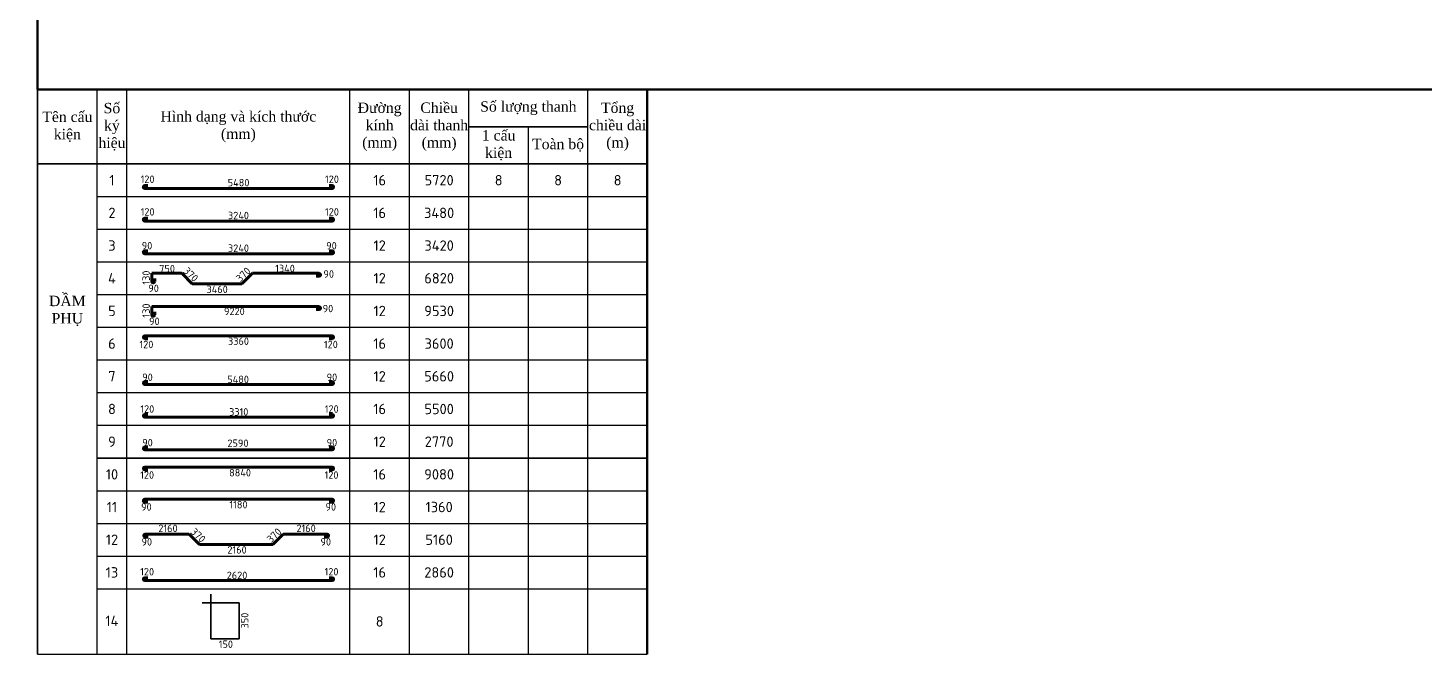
# Model space of a CAD drawing. Header units: millimetres. Extents: x 0 to 4970, y -594 to 1412.
# Drawn here: x 1738.7 to 2208.1, y -50.4 to 160.4 of the extents above; entities that cross this region are included whole.
import ezdxf

# ---------------------------------------------------------------- set-up
doc = ezdxf.new("R2010")
doc.units = ezdxf.units.MM
doc.header["$LTSCALE"] = 0.35
doc.header["$PDMODE"] = 3
doc.layers.get('0').update_dxf_attribs({"lineweight": 50})
for name, color, linetype, lineweight in [('0.35', 7, 'Continuous', 35), ('Cot Dai', 7, 'Continuous', 35), ('Cot thep', 2, 'Continuous', 70), ('Kich Thuoc', 1, 'Continuous', 20), ('Text', 40, 'Continuous', 20)]:
    doc.layers.add(name, color=color, linetype=linetype, lineweight=lineweight)
doc.styles.get("Standard").update_dxf_attribs({"font": 'isocpeur.ttf'})
doc.styles.add('vNTNS', font='times.ttf')
doc.dimstyles.new('Dim50KT', dxfattribs={"dimtxt": 2.5, "dimasz": 1.5, "dimexe": 1.25, "dimexo": 0.625, "dimtad": 1, "dimlfac": 50, "dimtxsty": 'Standard', "dimblk": 'ARCHTICK', "dimcen": 2.5, "dimse1": 1, "dimse2": 1, "dimsd1": 1, "dimsd2": 1, "dimadec": 0, "dimazin": 0, "dimtfac": 1, "dimtmove": 0, "dimatfit": 3, "dimfxl": 1, "dimarcsym": 0})

# ---------------------------------------------------------------- blocks, each defined once
blk = doc.blocks.new('*D50')
at = {"layer": 'Defpoints', "color": 0}
for p in [(1811.74, 81.91), (1838.53, 81.91), (1838.53, 77.56)]:
    blk.add_point(p, dxfattribs=at)
at = {"layer": 'Kich Thuoc', "color": 0, "insert": (1825.14, 79.43), "char_height": 2.5, "attachment_point": 5}
blk.add_mtext('1340', dxfattribs=at)
blk = doc.blocks.new('_ArchTick')
at = {"color": 0, "linetype": 'ByBlock', "const_width": 0.15}
blk.add_lwpolyline([(-0.5, -0.5), (0.5, 0.5)], dxfattribs=at)
blk = doc.blocks.new('*D653')
at = {"layer": 'Defpoints', "color": 0}
for p in [(1754.77, 110.43), (1864.27, 110.43), (1864.27, 106.45)]:
    blk.add_point(p, dxfattribs=at)
at = {"layer": 'Kich Thuoc', "color": 0, "insert": (1809.52, 108.32), "char_height": 2.5, "attachment_point": 5}
blk.add_mtext('5480', dxfattribs=at)
blk = doc.blocks.new('*D654')
at = {"layer": 'Defpoints', "color": 0}
for p in [(1777.11, 99.59), (1841.84, 99.59), (1841.84, 95.38)]:
    blk.add_point(p, dxfattribs=at)
at = {"layer": 'Kich Thuoc', "color": 0, "insert": (1809.48, 97.26), "char_height": 2.5, "attachment_point": 5}
blk.add_mtext('3240', dxfattribs=at)
blk = doc.blocks.new('*D655')
at = {"layer": 'Defpoints', "color": 0}
for p in [(1777.11, 88.59), (1841.84, 88.59), (1841.84, 84.38)]:
    blk.add_point(p, dxfattribs=at)
at = {"layer": 'Kich Thuoc', "color": 0, "insert": (1809.48, 86.26), "char_height": 2.5, "attachment_point": 5}
blk.add_mtext('3240', dxfattribs=at)
blk = doc.blocks.new('*D656')
at = {"layer": 'Defpoints', "color": 0}
for p in [(1780.32, 77.66), (1780.32, 75.06), (1780.32, 75.06)]:
    blk.add_point(p, dxfattribs=at)
at = {"layer": 'Kich Thuoc', "color": 0, "insert": (1778.45, 76.36), "char_height": 2.5, "attachment_point": 5, "rotation": 90}
blk.add_mtext('130', dxfattribs=at)
blk = doc.blocks.new('*D657')
at = {"layer": 'Defpoints', "color": 0}
for p in [(1778.09, 77.52), (1792.89, 77.52), (1792.89, 77.52)]:
    blk.add_point(p, dxfattribs=at)
at = {"layer": 'Kich Thuoc', "color": 0, "insert": (1785.49, 79.39), "char_height": 2.5, "attachment_point": 5}
blk.add_mtext('750', dxfattribs=at)
blk = doc.blocks.new('*D658')
at = {"layer": 'Defpoints', "color": 0}
for p in [(1789.58, 78.55), (1794.78, 73.55), (1794.78, 73.55)]:
    blk.add_point(p, dxfattribs=at)
at = {"layer": 'Kich Thuoc', "color": 0, "insert": (1793.48, 77.4), "char_height": 2.5, "attachment_point": 5, "rotation": 316.1233}
blk.add_mtext('370', dxfattribs=at)
blk = doc.blocks.new('*D659')
at = {"layer": 'Defpoints', "color": 0}
for p in [(1815.01, 78.55), (1809.81, 73.55), (1809.81, 73.55)]:
    blk.add_point(p, dxfattribs=at)
at = {"layer": 'Kich Thuoc', "color": 0, "insert": (1811.11, 77.4), "char_height": 2.5, "attachment_point": 5, "rotation": 43.8767}
blk.add_mtext('370', dxfattribs=at)
blk = doc.blocks.new('*D660')
at = {"layer": 'Defpoints', "color": 0}
for p in [(1767.7, 74.46), (1836.9, 74.46), (1836.9, 70.53)]:
    blk.add_point(p, dxfattribs=at)
at = {"layer": 'Kich Thuoc', "color": 0, "insert": (1802.3, 72.4), "char_height": 2.5, "attachment_point": 5}
blk.add_mtext('3460', dxfattribs=at)
blk = doc.blocks.new('*D661')
at = {"layer": 'Defpoints', "color": 0}
for p in [(1780.32, 66.58), (1780.32, 63.98), (1780.32, 63.98)]:
    blk.add_point(p, dxfattribs=at)
at = {"layer": 'Kich Thuoc', "color": 0, "insert": (1778.45, 65.28), "char_height": 2.5, "attachment_point": 5, "rotation": 90}
blk.add_mtext('130', dxfattribs=at)
blk = doc.blocks.new('*D662')
at = {"layer": 'Defpoints', "color": 0}
for p in [(1719.18, 68.29), (1897.03, 68.29), (1897.03, 63.12)]:
    blk.add_point(p, dxfattribs=at)
at = {"layer": 'Kich Thuoc', "color": 0, "insert": (1808.1, 64.99), "char_height": 2.5, "attachment_point": 5}
blk.add_mtext('9220', dxfattribs=at)
blk = doc.blocks.new('*D663')
at = {"layer": 'Defpoints', "color": 0}
for p in [(1775.96, 53.06), (1843.02, 53.06), (1843.02, 53.06)]:
    blk.add_point(p, dxfattribs=at)
at = {"layer": 'Kich Thuoc', "color": 0, "insert": (1809.49, 54.94), "char_height": 2.5, "attachment_point": 5}
blk.add_mtext('3360', dxfattribs=at)
blk = doc.blocks.new('*D664')
at = {"layer": 'Defpoints', "color": 0}
for p in [(1754.56, 44.35), (1864.16, 44.35), (1864.16, 40.23)]:
    blk.add_point(p, dxfattribs=at)
at = {"layer": 'Kich Thuoc', "color": 0, "insert": (1809.36, 42.1), "char_height": 2.5, "attachment_point": 5}
blk.add_mtext('5480', dxfattribs=at)
blk = doc.blocks.new('*D665')
at = {"layer": 'Defpoints', "color": 0}
for p in [(1776.48, 33.24), (1842.66, 33.24), (1842.66, 29.3)]:
    blk.add_point(p, dxfattribs=at)
at = {"layer": 'Kich Thuoc', "color": 0, "insert": (1809.57, 31.17), "char_height": 2.5, "attachment_point": 5}
blk.add_mtext('3310', dxfattribs=at)
blk = doc.blocks.new('*D666')
at = {"layer": 'Defpoints', "color": 0}
for p in [(1783.44, 22.76), (1835.2, 22.76), (1835.2, 18.74)]:
    blk.add_point(p, dxfattribs=at)
at = {"layer": 'Kich Thuoc', "color": 0, "insert": (1809.32, 20.62), "char_height": 2.5, "attachment_point": 5}
blk.add_mtext('2590', dxfattribs=at)
blk = doc.blocks.new('*D667')
at = {"layer": 'Defpoints', "color": 0}
for p in [(1766.43, 12.76), (1853.58, 12.76), (1853.58, 8.81)]:
    blk.add_point(p, dxfattribs=at)
at = {"layer": 'Kich Thuoc', "color": 0, "insert": (1810.01, 10.69), "char_height": 2.5, "attachment_point": 5}
blk.add_mtext('8840', dxfattribs=at)
blk = doc.blocks.new('*D668')
at = {"layer": 'Defpoints', "color": 0}
for p in [(1797.65, -1.93), (1821.33, -1.93), (1821.33, -1.93)]:
    blk.add_point(p, dxfattribs=at)
at = {"layer": 'Kich Thuoc', "color": 0, "insert": (1809.49, -0.06), "char_height": 2.5, "attachment_point": 5}
blk.add_mtext('1180', dxfattribs=at)
blk = doc.blocks.new('*D669')
at = {"layer": 'Defpoints', "color": 0}
for p in [(1764.16, -5.54), (1807.41, -5.54), (1807.41, -9.92)]:
    blk.add_point(p, dxfattribs=at)
at = {"layer": 'Kich Thuoc', "color": 0, "insert": (1785.78, -8.04), "char_height": 2.5, "attachment_point": 5}
blk.add_mtext('2160', dxfattribs=at)
blk = doc.blocks.new('*D670')
at = {"layer": 'Defpoints', "color": 0}
for p in [(1810.59, -5.54), (1853.84, -5.54), (1853.84, -9.92)]:
    blk.add_point(p, dxfattribs=at)
at = {"layer": 'Kich Thuoc', "color": 0, "insert": (1832.22, -8.04), "char_height": 2.5, "attachment_point": 5}
blk.add_mtext('2160', dxfattribs=at)
blk = doc.blocks.new('*D671')
at = {"layer": 'Defpoints', "color": 0}
for p in [(1787.37, -12.77), (1830.63, -12.77), (1830.63, -17.15)]:
    blk.add_point(p, dxfattribs=at)
at = {"layer": 'Kich Thuoc', "color": 0, "insert": (1809, -15.28), "char_height": 2.5, "attachment_point": 5}
blk.add_mtext('2160', dxfattribs=at)
blk = doc.blocks.new('*D672')
at = {"layer": 'Defpoints', "color": 0}
for p in [(1792.04, -9.23), (1797.24, -14.23), (1797.24, -14.23)]:
    blk.add_point(p, dxfattribs=at)
at = {"layer": 'Kich Thuoc', "color": 0, "insert": (1795.94, -10.38), "char_height": 2.5, "attachment_point": 5, "rotation": 316.1233}
blk.add_mtext('370', dxfattribs=at)
blk = doc.blocks.new('*D673')
at = {"layer": 'Defpoints', "color": 0}
for p in [(1825.39, -9.23), (1820.19, -14.23), (1820.19, -14.23)]:
    blk.add_point(p, dxfattribs=at)
at = {"layer": 'Kich Thuoc', "color": 0, "insert": (1821.49, -10.38), "char_height": 2.5, "attachment_point": 5, "rotation": 43.8767}
blk.add_mtext('370', dxfattribs=at)
blk = doc.blocks.new('*D674')
at = {"layer": 'Defpoints', "color": 0}
for p in [(1787.37, -21.36), (1830.63, -21.36), (1830.63, -25.74)]:
    blk.add_point(p, dxfattribs=at)
at = {"layer": 'Kich Thuoc', "color": 0, "insert": (1809, -23.87), "char_height": 2.5, "attachment_point": 5}
blk.add_mtext('2620', dxfattribs=at)
blk = doc.blocks.new('*D709')
at = {"layer": 'Defpoints', "color": 0}
for p in [(1783.62, -44.52), (1826.87, -44.52), (1826.87, -48.9)]:
    blk.add_point(p, dxfattribs=at)
at = {"layer": 'Kich Thuoc', "color": 0, "insert": (1805.25, -47.03), "char_height": 2.5, "attachment_point": 5}
blk.add_mtext('150', dxfattribs=at)
blk = doc.blocks.new('*D710')
at = {"layer": 'Defpoints', "color": 0}
for p in [(1813.48, -37.77), (1813.48, -40.37), (1813.48, -40.37)]:
    blk.add_point(p, dxfattribs=at)
at = {"layer": 'Kich Thuoc', "color": 0, "insert": (1811.6, -39.07), "char_height": 2.5, "attachment_point": 5, "rotation": 90}
blk.add_mtext('350', dxfattribs=at)

msp = doc.modelspace()

# ---------------------------------------------------------------- linework, layer by layer
msp.add_line((1946.949444, -50.361783), (1946.949444, 139.638217))
msp.add_lwpolyline([(1741.949444, 580.785388), (2279.991956, 580.785388), (2279.991956, 139.638217), (1741.949444, 139.638217)], close=True)
at = {"layer": '0.35'}
for p, q in [((1741.949444, -50.361783), (1741.949444, 139.638217)), ((1926.949444, 127.138217), (1886.949444, 127.138217)), ((1741.949444, 114.638217), (1946.949444, 114.638217)), ((1761.949444, 15.638217), (1946.949444, 15.638217))]:
    msp.add_line(p, q, dxfattribs=at)
at = {"layer": '0.35', "lineweight": 25}
for p, q in [((1761.949444, -50.361783), (1761.949444, 139.638217)), ((1771.949444, -50.361783), (1771.949444, 139.638217)), ((1846.949444, -50.361783), (1846.949444, 139.638217)), ((1866.949444, -50.361783), (1866.949444, 139.638217)), ((1886.949444, -50.361783), (1886.949444, 139.638217)), ((1926.949444, -50.361783), (1926.949444, 139.638217)), ((1906.949444, 114.638217), (1906.949444, 127.138217)), ((1906.949444, 114.638217), (1906.949444, 127.138217)), ((1906.949444, -50.361783), (1906.949444, 114.638217)), ((1761.949444, 103.638217), (1946.949444, 103.638217)), ((1761.949444, 92.638217), (1946.949444, 92.638217)), ((1761.949444, 81.638217), (1946.949444, 81.638217)), ((1761.949444, 70.638217), (1946.949444, 70.638217)), ((1761.949444, 59.638217), (1946.949444, 59.638217)), ((1761.949444, 48.638217), (1946.949444, 48.638217)), ((1761.949444, 37.638217), (1946.949444, 37.638217)), ((1761.949444, 26.638217), (1946.949444, 26.638217)), ((1761.949444, 4.638217), (1946.949444, 4.638217)), ((1761.949444, -6.361783), (1946.949444, -6.361783)), ((1761.949444, -17.361783), (1946.949444, -17.361783)), ((1761.949444, -28.361783), (1946.949444, -28.361783)), ((1741.949444, -50.361783), (1946.949444, -50.361783))]:
    msp.add_line(p, q, dxfattribs=at)
at = {"layer": 'Cot Dai'}
for p, q in [((1800.242989, -30.147335), (1800.242989, -45.251452)), ((1800.242989, -33.147335), (1797.242989, -33.147335)), ((1809.682565, -33.147335), (1800.242989, -33.147335)), ((1809.682565, -45.251452), (1809.682565, -33.147335)), ((1800.242989, -45.251452), (1809.682565, -45.251452))]:
    msp.add_line(p, q, dxfattribs=at)
at = {"layer": 'Cot thep'}
for p, q in [((1777.989238, 107.357118), (1778.989238, 107.357118)), ((1777.989238, 106.357118), (1840.989238, 106.357118)), ((1840.989238, 107.357118), (1839.989238, 107.357118)), ((1777.989238, 96.357118), (1778.989238, 96.357118)), ((1777.989238, 95.357118), (1840.989238, 95.357118)), ((1840.989238, 96.357118), (1839.989238, 96.357118)), ((1777.989238, 85.357118), (1778.989238, 85.357118)), ((1840.989238, 85.357118), (1839.989238, 85.357118)), ((1777.989238, 84.357118), (1840.989238, 84.357118)), ((1780.321812, 75.064145), (1780.321812, 77.821017)), ((1780.321812, 77.821017), (1790.412015, 77.821017)), ((1781.321812, 75.064145), (1781.321812, 76.064145)), ((1790.412015, 77.821017), (1793.947549, 74.285483)), ((1810.645642, 74.285483), (1814.181176, 77.821017)), ((1814.181176, 77.821017), (1836.585013, 77.821017)), ((1836.585013, 76.821017), (1835.585013, 76.821017)), ((1793.947549, 74.285483), (1810.645642, 74.285483)), ((1780.321812, 63.823868), (1780.321812, 66.580739)), ((1780.321812, 66.580739), (1836.585013, 66.580739)), ((1781.321812, 63.823868), (1781.321812, 64.823868)), ((1836.585013, 65.580739), (1835.585013, 65.580739)), ((1777.989238, 56.781398), (1840.989238, 56.781398)), ((1777.989238, 55.781398), (1778.989238, 55.781398)), ((1840.989238, 55.781398), (1839.989238, 55.781398)), ((1777.989238, 41.357118), (1778.989238, 41.357118)), ((1777.989238, 40.357118), (1840.989238, 40.357118)), ((1840.989238, 41.357118), (1839.989238, 41.357118)), ((1777.989238, 30.357118), (1778.989238, 30.357118)), ((1777.989238, 29.357118), (1840.989238, 29.357118)), ((1840.989238, 30.357118), (1839.989238, 30.357118)), ((1777.989238, 19.357118), (1778.989238, 19.357118)), ((1840.989238, 19.357118), (1839.989238, 19.357118)), ((1777.989238, 18.357118), (1840.989238, 18.357118)), ((1777.989238, 12.599685), (1840.989238, 12.599685)), ((1777.989238, 11.599685), (1778.989238, 11.599685)), ((1840.989238, 11.599685), (1839.989238, 11.599685)), ((1777.989238, 1.796026), (1840.989238, 1.796026)), ((1777.989238, 0.796026), (1778.989238, 0.796026)), ((1840.989238, 0.796026), (1839.989238, 0.796026)), ((1778.127258, -9.963409), (1792.868421, -9.963409)), ((1778.127258, -10.963409), (1779.127258, -10.963409)), ((1792.868421, -9.963409), (1796.403955, -13.498943)), ((1796.403955, -13.498943), (1821.026525, -13.498943)), ((1824.562059, -9.963409), (1821.026525, -13.498943)), ((1839.303223, -9.963409), (1824.562059, -9.963409)), ((1839.303223, -10.963409), (1838.303223, -10.963409)), ((1777.989238, -24.642882), (1778.989238, -24.642882)), ((1777.989238, -25.642882), (1840.989238, -25.642882)), ((1840.989238, -24.642882), (1839.989238, -24.642882))]:
    msp.add_line(p, q, dxfattribs=at)
for centre, start, end in [((1777.989238, 106.857118), 90, 270), ((1840.989238, 106.857118), 270, 90), ((1777.989238, 95.857118), 90, 270), ((1840.989238, 95.857118), 270, 90), ((1777.989238, 84.857118), 90, 270), ((1840.989238, 84.857118), 270, 90), ((1836.585013, 77.321017), 270, 90), ((1780.821812, 75.064145), 180, 0), ((1836.585013, 66.080739), 270, 90), ((1780.821812, 63.823868), 180, 0), ((1777.989238, 56.281398), 90, 270), ((1840.989238, 56.281398), 270, 90), ((1777.989238, 40.857118), 90, 270), ((1840.989238, 40.857118), 270, 90), ((1777.989238, 29.857118), 90, 270), ((1840.989238, 29.857118), 270, 90), ((1777.989238, 18.857118), 90, 270), ((1840.989238, 18.857118), 270, 90), ((1777.989238, 12.099685), 90, 270), ((1840.989238, 12.099685), 270, 90), ((1777.989238, 1.296026), 90, 270), ((1840.989238, 1.296026), 270, 90), ((1778.127258, -10.463409), 90, 270), ((1839.303223, -10.463409), 270, 90), ((1777.989238, -25.142882), 90, 270), ((1840.989238, -25.142882), 270, 90)]:
    msp.add_arc(centre, 0.5, start, end, dxfattribs=at)

# ---------------------------------------------------------------- texts
at = {"layer": 'Cot thep', "char_height": 3.5, "width": 10, "attachment_point": 5}
for s, insert in [('1', (1766.949444, 109.138217)), ('2', (1766.949444, 98.138217)), ('3', (1766.949444, 87.138217)), ('4', (1766.949444, 76.138217)), ('5', (1766.949444, 65.138217)), ('6', (1766.949444, 54.138217)), ('7', (1766.949444, 43.138217)), ('8', (1766.949444, 32.138217)), ('9', (1766.949444, 21.138217)), ('10', (1766.949444, 10.138217)), ('11', (1766.949444, -0.861783)), ('12', (1766.949444, -11.861783)), ('13', (1766.949444, -22.861783)), ('14', (1766.949444, -39.150629))]:
    msp.add_mtext(s, dxfattribs=dict(at, insert=insert))
at = {"layer": 'Kich Thuoc', "char_height": 2.5, "width": 3.45107973, "attachment_point": 1}
for s, insert in [('120', (1776.587134, 110.727292)), ('120', (1838.587134, 110.727292)), ('120', (1776.587134, 99.727292)), ('120', (1838.587134, 99.727292)), ('90', (1776.968439, 88.336835)), ('90', (1838.968439, 88.336835)), ('90', (1838.057526, 78.810856)), ('90', (1779.157827, 73.999536)), ('90', (1837.790842, 67.194669)), ('90', (1779.429765, 62.885453)), ('120', (1776.207866, 55.098385)), ('120', (1838.207866, 55.098385)), ('90', (1777.119153, 44.071965)), ('90', (1839.119153, 44.071965)), ('120', (1776.500807, 33.378399)), ('120', (1838.500807, 33.378399)), ('90', (1777.119153, 22.071965)), ('90', (1839.119153, 22.071965)), ('120', (1776.437225, 11.157994)), ('120', (1838.437225, 11.157994)), ('90', (1776.740825, 0.425688)), ('90', (1838.740825, 0.425688)), ('90', (1776.878845, -11.333747)), ('90', (1837.05481, -11.333747)), ('120', (1776.437225, -21.388959)), ('120', (1838.437225, -21.388959))]:
    msp.add_mtext(s, dxfattribs=dict(at, insert=insert))
at = {"layer": 'Text', "char_height": 3.5, "attachment_point": 5, "style": 'vNTNS'}
for s, insert, width in [('Tên cấu kiện', (1751.949444, 127.138217), 20), ('Số ký hiệu', (1766.949444, 127.138217), 10), ('Hình dạng và kích thước\\P(mm)', (1809.449444, 127.138217), 75), ('Đường kính (mm)', (1856.949444, 127.138217), 20), ('Chiều dài thanh\\P(mm)', (1876.949444, 127.138217), 20), ('Số lượng thanh', (1906.949444, 133.388217), 40), ('Tổng chiều dài\\P(m)', (1936.949444, 127.138217), 20), ('1 cấu kiện', (1896.949444, 120.888217), 20), ('Toàn bộ', (1916.949444, 120.888217), 20), ('DẦM\\PPHỤ', (1751.949444, 65.138217), 20)]:
    msp.add_mtext(s, dxfattribs=dict(at, insert=insert, width=width))
at = {"layer": 'Text', "char_height": 3.5, "width": 20, "attachment_point": 5}
for s, insert in [('16', (1856.949444, 109.138217)), ('5720', (1876.949444, 109.138217)), ('8', (1896.949444, 109.138217)), ('8', (1916.949444, 109.138217)), ('8', (1936.949444, 109.138217)), ('16', (1856.949444, 98.138217)), ('3480', (1876.949444, 98.138217)), ('3420', (1876.949444, 87.138217)), ('6820', (1876.949444, 76.138217)), ('9530', (1876.949444, 65.138217)), ('16', (1856.949444, 54.138217)), ('3600', (1876.949444, 54.138217)), ('5660', (1876.949444, 43.138217)), ('16', (1856.949444, 32.138217)), ('5500', (1876.949444, 32.138217)), ('2770', (1876.949444, 21.138217)), ('16', (1856.949444, 10.138217)), ('9080', (1876.949444, 10.138217)), ('1360', (1876.949444, -0.861783)), ('5160', (1876.949444, -11.861783)), ('16', (1856.949444, -22.861783)), ('2860', (1876.949444, -22.861783)), ('8', (1856.949444, -39.361783))]:
    msp.add_mtext(s, dxfattribs=dict(at, insert=insert))
at = {"layer": 'Text', "color": 6, "char_height": 3.5, "width": 20, "attachment_point": 5}
for insert in [(1856.949444, 87.138217), (1856.949444, 76.138217), (1856.949444, 65.138217), (1856.949444, 43.138217), (1856.949444, 21.138217), (1856.949444, -0.861783), (1856.949444, -11.861783)]:
    msp.add_mtext('12', dxfattribs=dict(at, insert=insert))

# ---------------------------------------------------------------- dimensions: what is measured, and where the dimension line sits
at = {"layer": 'Kich Thuoc'}
for base, p1, p2, text, picture, middle in [((1864.27429, 106.445301), (1754.77429, 110.426855), (1864.27429, 110.426855), '5480', '*D653', (1809.52429, 108.320301)), ((1841.84325, 95.380726), (1777.113486, 99.589051), (1841.84325, 99.589051), '3240', '*D654', (1809.478368, 97.255726)), ((1841.84325, 84.380726), (1777.113486, 88.589051), (1841.84325, 88.589051), '3240', '*D655', (1809.478368, 86.255726)), ((1792.890529, 77.519094), (1778.090529, 77.519094), (1792.890529, 77.519094), '750', '*D657', (1785.490529, 79.394094)), ((1838.531023, 77.559176), (1811.739285, 81.909848), (1838.531023, 81.909848), '1340', '*D50', (1825.135154, 79.434176)), ((1897.02515, 63.115596), (1719.178522, 68.28514), (1897.02515, 68.28514), '9220', '*D662', (1808.101836, 64.990596)), ((1843.015351, 53.064423), (1775.963125, 53.064423), (1843.015351, 53.064423), '3360', '*D663', (1809.489238, 54.939423)), ((1842.655325, 29.298036), (1776.475022, 33.236016), (1842.655325, 33.236016), '3310', '*D665', (1809.565173, 31.173036)), ((1835.195942, 18.742113), (1783.436346, 22.762277), (1835.195942, 22.762277), '2590', '*D666', (1809.316144, 20.617113)), ((1853.581709, 8.813917), (1766.428337, 12.76186), (1853.581709, 12.76186), '8840', '*D667', (1810.005023, 10.688917)), ((1821.326159, -1.93212), (1797.652316, -1.93212), (1821.326159, -1.93212), '1180', '*D668', (1809.489238, -0.05712)), ((1807.409508, -9.91934), (1764.156136, -5.536095), (1807.409508, -5.536095), '2160', '*D669', (1785.782822, -8.04434)), ((1853.844309, -9.91934), (1810.590938, -5.536095), (1853.844309, -5.536095), '2160', '*D670', (1832.217623, -8.04434)), ((1830.626908, -17.150008), (1787.373537, -12.766763), (1830.626908, -12.766763), '2160', '*D671', (1809.000223, -15.275008)), ((1830.626908, -25.741297), (1787.373537, -21.358052), (1830.626908, -21.358052), '2620', '*D674', (1809.000223, -23.866297)), ((1826.874445, -48.902518), (1783.621073, -44.519273), (1826.874445, -44.519273), '150', '*D709', (1805.247759, -47.027518))]:
    dim = msp.add_linear_dim(base=base, p1=p1, p2=p2, text=text, dimstyle='Dim50KT', dxfattribs=at)
    dim.commit()
    dim.dimension.update_dxf_attribs({"geometry": picture, "text_midpoint": middle})
for base, p1, p2, angle, text, picture, middle, dimtype in [((1794.779782, 73.55325), (1789.579782, 78.55325), (1794.779782, 73.55325), 316.12330271, '370', '*D658', (1792.179782, 76.05325), 161), ((1809.813409, 73.55325), (1815.013409, 78.55325), (1809.813409, 73.55325), 223.87669729, '370', '*D659', (1812.413409, 76.05325), 161), ((1797.236188, -14.231176), (1792.036188, -9.231176), (1797.236188, -14.231176), 316.12330271, '370', '*D672', (1794.636188, -11.731176), 161), ((1820.194292, -14.231176), (1825.394292, -9.231176), (1820.194292, -14.231176), 223.87669729, '370', '*D673', (1822.794292, -11.731176), 161), ((1813.479016, -40.36969), (1813.479016, -37.76969), (1813.479016, -40.36969), 90, '350', '*D710', (1813.479016, -39.06969), 160)]:
    dim = msp.add_linear_dim(base=base, p1=p1, p2=p2, angle=angle, text=text, dimstyle='Dim50KT', dxfattribs=at)
    dim.commit()
    dim.dimension.update_dxf_attribs({"geometry": picture, "text_midpoint": middle, "dimtype": dimtype})
for base, p1, p2, picture, middle in [((1780.321812, 75.064145), (1780.321812, 77.664145), (1780.321812, 75.064145), '*D656', (1780.321812, 76.364145)), ((1780.321812, 63.980739), (1780.321812, 66.580739), (1780.321812, 63.980739), '*D661', (1780.321812, 65.280739))]:
    dim = msp.add_linear_dim(base=base, p1=p1, p2=p2, angle=90, dimstyle='Dim50KT', dxfattribs=at)
    dim.commit()
    dim.dimension.update_dxf_attribs({"geometry": picture, "text_midpoint": middle, "dimtype": 160})
for base, p1, p2, picture, middle in [((1836.896596, 70.529984), (1767.696596, 74.461654), (1836.896596, 74.461654), '*D660', (1802.296596, 72.404984)), ((1864.160263, 40.22728), (1754.560263, 44.351742), (1864.160263, 44.351742), '*D664', (1809.360263, 42.10228))]:
    dim = msp.add_linear_dim(base=base, p1=p1, p2=p2, dimstyle='Dim50KT', dxfattribs=at)
    dim.commit()
    dim.dimension.update_dxf_attribs({"geometry": picture, "text_midpoint": middle})

doc.saveas('drawing.dxf')
